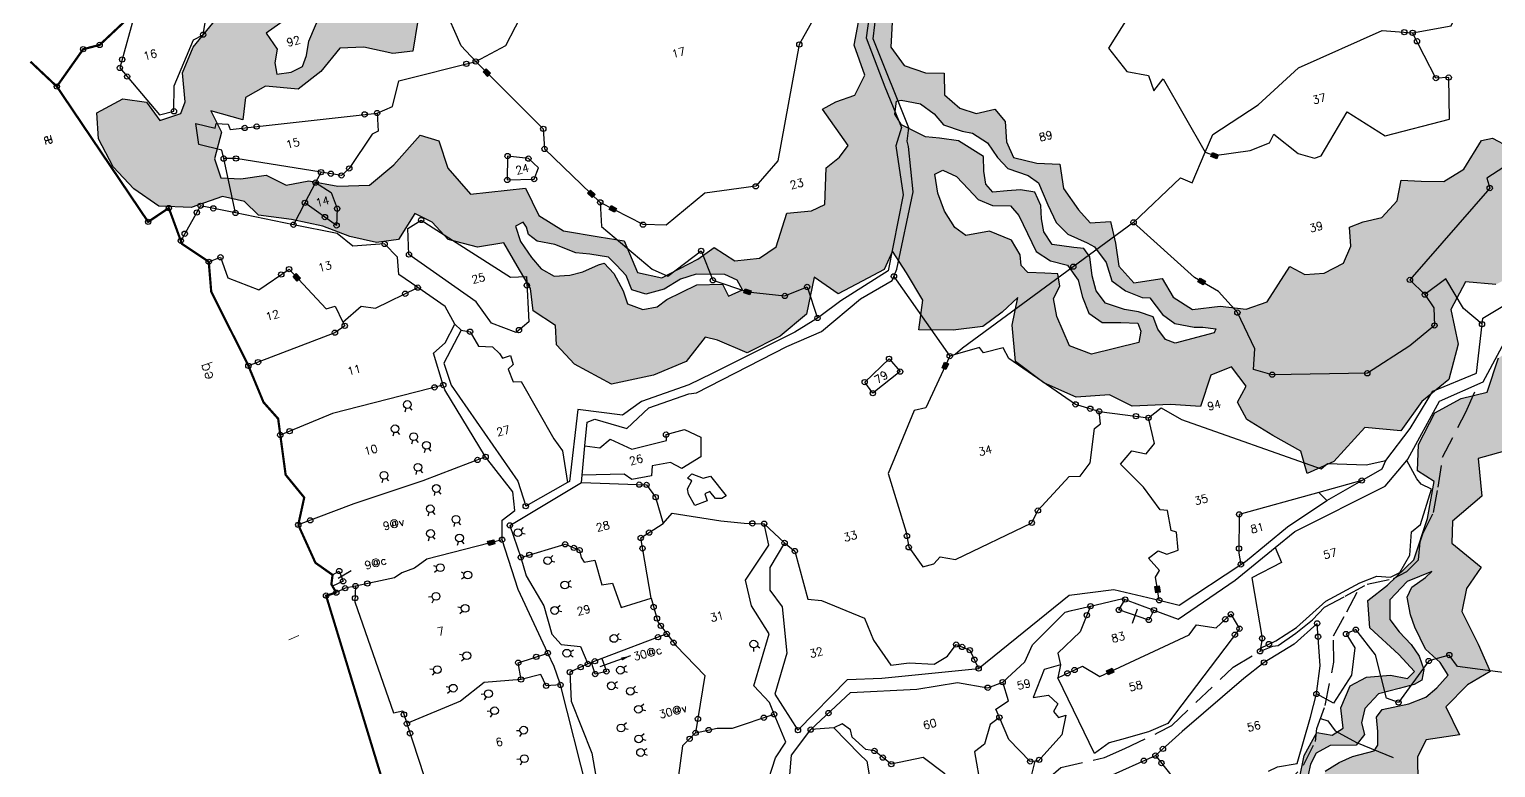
# Model space of a CAD drawing. Header units: metres. Extents: x 301471 to 304567, y 1951439 to 1954610.
# Drawn here: x 301635 to 303310, y 1952562 to 1953405 of the extents above; entities that cross this region are included whole.
import ezdxf

# ---------------------------------------------------------------- set-up
doc = ezdxf.new("R2010")
doc.units = ezdxf.units.M
doc.linetypes.add('DASHED', pattern=[0.75, 0.5, -0.25])
doc.linetypes.add('DIVIDE', pattern=[1.25, 0.5, -0.25, 0, -0.25, 0, -0.25])
for name, color, linetype in [('LINE_FOOTPATH', 1, 'DASHED'), ('LINE_WATER', 4, 'Continuous'), ('OTHERS', 1, 'Continuous'), ('POLY_HATCH', 12, 'Continuous'), ('POLY_PARCEL', 6, 'Continuous'), ('POLY_WATER', 4, 'Continuous'), ('SYM_ARROW', 1, 'Continuous'), ('SYM_STONE', 1, 'Continuous'), ('SYM_WELL', 1, 'Continuous'), ('TEXT_MAPOUT', 7, 'Continuous'), ('TEXT_PARCEL', 7, 'Continuous'), ('V_BOUND_LINE', 7, 'Continuous'), ('V_DIVIDE_LINE', 7, 'DIVIDE')]:
    doc.layers.add(name, color=color, linetype=linetype)
doc.styles.get("Standard").update_dxf_attribs({"font": 'simplex.shx'})
doc.dimstyles.get("Standard").update_dxf_attribs({"dimtxt": 0.18, "dimasz": 0.18, "dimexe": 0.18, "dimexo": 0.0625, "dimgap": 0.09, "dimtad": 0, "dimtih": 1, "dimtoh": 1, "dimdec": 4, "dimzin": 0, "dimdsep": 46, "dimtxsty": 'Standard', "dimcen": 0.09, "dimadec": 0, "dimazin": 0, "dimtfac": 1, "dimtdec": 4, "dimtofl": 0, "dimtmove": 0, "dimatfit": 3, "dimfxl": 1, "dimtolj": 1, "dimtzin": 0, "dimarcsym": 0})
pattern_1 = [(0, (0, 0), (3.175, 3.175), [3.175, -3.175]), (90, (3.175, 0), (-3.175, 3.175), [3.175, -3.175])]

# ---------------------------------------------------------------- blocks, each defined once
blk = doc.blocks.new('STONE')
blk.add_circle((0, 0), 0.851)
blk = doc.blocks.new('STONESQUAREFILLED')
blk.add_hatch(color=256).paths.add_polyline_path([(0.7, -0.48), (0.7, 0.48), (-0.7, 0.48), (-0.7, -0.48)])
blk.add_lwpolyline([(-0.7, 0.48), (0.7, 0.48), (0.7, -0.48), (-0.7, -0.48)], close=True)
blk = doc.blocks.new('MOTWELL')
at = {"layer": 'SYM_WELL'}
for points in [[(-0.77, 1.48), (-0.4, 0.77)], [(0.77, 1.48), (0.4, 0.77)]]:
    blk.add_lwpolyline(points, dxfattribs=at)
blk.add_circle((0, 0), 0.871, dxfattribs=at)
blk = doc.blocks.new('TEXTARROW')
blk.add_leader([(0.04, -0.01), (8.68, -0.01)], dimstyle='Standard', override={"dimtxt": 2.5, "dimasz": 2.5, "dimexe": 1.25, "dimexo": 0.625, "dimgap": 0.625, "dimtad": 1, "dimtih": 0, "dimtoh": 0, "dimzin": 8, "dimcen": 2.5, "dimtofl": 1})
blk = doc.blocks.new('VFGG')
at = {"layer": 'POLY_HATCH'}
h = blk.add_hatch(dxfattribs=at)
h.set_pattern_fill('ZIGZAG', color=256, style=0)
h.set_pattern_definition(pattern_1)
h.paths.add_polyline_path([(318.23, 302.44), (322.98, 307.67), (329.43, 305.36), (335.64, 306.94), (339.66, 311.44), (342.94, 307.67), (349.64, 306.81), (356.34, 307.67), (360.84, 311.68), (364.37, 317.15), (367.66, 311.44), (374.36, 312.29), (380.57, 315.81), (383.86, 322.99), (386.9, 332.35), (388.73, 339.53), (390.55, 346.7), (392.62, 353.88), (394.94, 362.27), (390.67, 363.12), (390.8, 360.57), (390.19, 356.55), (386.9, 355.7), (383.61, 355.34), (383.73, 349.87), (380.93, 346.58), (376.67, 346.22), (374.11, 342.93), (370.83, 339.41), (364.86, 338.31), (360.6, 341.35), (357.8, 342.93), (355.97, 337.7), (350.98, 334.18), (345.26, 332.35), (340.02, 334.66), (336.98, 337.46), (334.42, 337.58), (328.94, 332.35), (323.95, 330.77), (318.96, 332.11), (314.7, 333.45), (312.63, 329.19), (308.36, 326.39), (304.1, 326.52), (300.81, 326.15), (299.96, 321.89), (297.41, 318.61), (292.66, 317.52), (288.4, 318.37), (285.59, 320.92), (278.65, 314.48), (273.66, 314.11), (268.18, 316.18), (261.97, 317.03), (258.44, 320.8), (257.1, 325.54), (250.65, 326.15), (248.34, 330.65), (248.95, 335.88), (249.07, 340.87), (244.56, 341.72), (242.74, 345.24), (240.67, 350.72), (241.27, 356.19), (236.28, 357.77), (231.53, 360.32), (230.92, 364.09), (231.78, 368.59), (230.19, 371.88), (225.93, 372), (222.64, 374.07), (220.09, 377.84), (221.18, 382.58), (217.17, 383.67), (212.9, 386.47), (211.08, 391.21), (213.15, 397.9), (206.45, 400.7), (203.16, 393.77), (203.77, 386.59), (200.48, 382.82), (195.98, 382.46), (192.69, 381.61), (196.22, 372.24), (193.67, 370.17), (190.14, 368.59), (187.82, 360.69), (184.53, 360.08), (179.05, 360.93), (174.79, 354.24), (170.53, 352.66), (165.05, 353.51), (161.28, 357.53), (157.02, 355.95), (148.13, 353.88), (143.14, 356.43), (142.04, 364.09), (136.8, 366.4), (129.38, 369.69), (124.87, 374.43), (123.53, 381.12), (111.23, 382.94), (107.7, 389.88), (107.34, 396.32), (103.56, 398.63), (96.14, 393.65), (89.68, 390.61), (82.74, 392.19), (76.78, 394.98), (71.54, 395.35), (67.77, 398.63), (62.04, 399.24), (57.78, 400.58), (57.42, 405.08), (60.46, 410.55), (59.36, 415.78), (65.82, 412.01), (67.64, 416.75), (72.64, 418.09), (79.58, 415.54), (85.54, 418.09), (91.02, 422.1), (96.26, 421.01), (102.22, 417.97), (106.73, 417.36), (109.53, 423.8), (112.82, 422.95), (116.1, 426.48), (122.07, 428.79), (128.04, 428.67), (134.25, 425.87), (136.07, 434.26), (141.55, 437.55), (148.25, 435.48), (153.24, 434.87), (154.34, 437.91), (157.63, 442.9), (162.13, 445.21), (166.39, 444.6), (170.41, 444.48), (171.75, 451.41), (176.74, 455.42), (181.73, 455.79), (185.26, 458.1), (185.14, 465.03), (188.43, 468.31), (192.69, 467.95), (196.22, 469.29), (194.88, 472.81), (194.76, 480.72), (197.81, 486.68), (204.26, 489.23), (205.84, 492.03), (204.75, 500.66), (207.79, 505.65), (214, 508.2), (218.26, 511.49), (217.41, 520.36), (218.75, 525.59), (223.74, 529.61), (228.73, 531.67), (228.12, 534.96), (228, 539.7), (232.99, 542.74), (238.96, 544.08), (238.6, 549.79), (243.47, 553.69), (244.44, 556.85), (238.11, 555.63), (232.14, 554.05), (232.02, 550.28), (225.08, 551.38), (219.11, 549.55), (217.04, 544.08), (210.83, 544.93), (204.87, 543.35), (202.07, 536.17), (202.19, 529), (202.55, 523.77), (197.32, 523.89), (193.3, 522.55), (189.28, 516.59), (187.7, 509.18), (189.28, 503.7), (188.92, 502.61), (180.27, 502.49), (175.77, 497.26), (174.92, 489.6), (177.23, 481.45), (181, 475.98), (177.23, 471.96), (172.24, 473.06), (165.54, 475.12), (162.01, 474.03), (160.91, 468.31), (159.57, 462.6), (154.82, 465.4), (150.56, 467.71), (146.54, 465.4), (143.26, 460.17), (142.41, 455.42), (140.58, 453.6), (135.1, 456.15), (131.32, 455.3), (126.33, 449.34), (122.07, 446.55), (117.57, 450.32), (112.57, 450.19), (106.12, 448.37), (102.83, 443.87), (100.52, 437.67), (96.99, 440.22), (92.48, 443.02), (87.25, 440.71), (80.79, 437.91), (76.05, 433.41), (71.3, 436.21), (65.57, 435.36), (59.12, 430.62), (55.35, 425.63), (54.25, 419.18), (52.67, 416.87), (47.68, 416.51), (45.85, 421.25), (40.86, 423.32), (34.4, 421.74), (33.31, 416.02), (34.89, 409.09), (38.18, 403.13), (42.68, 397.9), (49.62, 395.83), (57.05, 396.44), (61.56, 394.13), (63.87, 390.36), (70.81, 387.56), (77.26, 384.28), (82.5, 380.51), (87.98, 377.71), (92.97, 377.11), (97.96, 381.85), (101.25, 379.05), (103.81, 374.31), (109.77, 371.03), (115.74, 370.42), (117.32, 364.7), (118.91, 358.99), (118.3, 354), (122.31, 349.5), (121.46, 345.24), (124.26, 340.01), (131.2, 333.57), (140.82, 333.2), (148.74, 334.3), (154.22, 338.56), (156.77, 337.22), (162.5, 332.72), (170.65, 334.54), (177.59, 337.83), (181.37, 345.49), (185.63, 340.5), (191.6, 341.84), (197.08, 343.18), (199.88, 346.7), (201.7, 341.23), (203.77, 334.3), (201.22, 328.1), (208.64, 326.03), (215.34, 325.18), (220.33, 327.25), (224.59, 329.56), (221.79, 323.84), (220.45, 315.69), (225.45, 309.49), (231.66, 304.5), (239.08, 303.17), (243.34, 299.4), (251.75, 297.57), (258.2, 295.5), (262.22, 301.71), (267.21, 302.32), (269.28, 297.33), (266.48, 294.29), (267.57, 290.03), (272.32, 285.05), (277.56, 280.06), (277.68, 274.83), (284.13, 275.93), (292.78, 281.64), (300.45, 278.84), (306.66, 284.07), (313.84, 287.36), (317.86, 294.53)])
h.paths.add_polyline_path([(265.89, 311.51), (265.35, 310.71), (256.23, 310.71), (254.35, 312.05), (253.27, 314.73), (253, 317.68), (250.05, 319.56), (247.1, 320.9), (243.34, 323.32), (242, 326.54), (242, 330.03), (242.54, 334.32), (241.73, 336.47), (239.58, 337.27), (235.02, 339.15), (233.95, 342.37), (234.21, 345.32), (234.75, 348.27), (234.21, 351.49), (231.26, 352.83), (228.31, 353.37), (225.09, 353.91), (224.01, 356.05), (224.28, 359), (225.09, 362.22), (220.52, 367.05), (216.5, 368.66), (213.55, 369.74), (211.13, 371.88), (208.98, 373.76), (208.18, 376.44), (209.25, 379.13), (210.32, 379.13), (214.35, 377.25), (216.77, 374.3), (218.11, 371.35), (221.87, 368.93), (224.01, 367.86), (226.7, 364.91), (228.04, 361.15), (229.65, 358.2), (233.68, 355.52), (235.56, 353.37), (236.36, 348), (237.17, 343.71), (239.05, 340.49), (242.8, 337.54), (244.15, 336.2), (245.76, 332.17), (246.02, 327.88), (248.44, 324.93), (251.66, 322.51), (253.27, 321.98), (255.15, 317.68), (257.3, 315), (261.33, 313.12), (263.2, 312.59)], flags=16)
h.paths.add_polyline_path([(249.48, 315.22), (248.41, 312.85), (237.42, 313.06), (233.11, 316.08), (232.03, 323.18), (232.25, 327.28), (234.4, 329.65), (234.62, 332.45), (231.82, 333.31), (228.15, 334.38), (227.08, 336.32), (227.51, 338.69), (226.43, 342.35), (222.12, 345.58), (216.73, 346.01), (214.79, 348.38), (213.5, 352.48), (213.07, 356.78), (213.5, 361.09), (215.44, 361.52), (218.03, 359.37), (219.96, 355.92), (221.47, 353.12), (224.27, 350.97), (228.15, 349.89), (229.45, 347.31), (231.17, 338.48), (233.76, 335.68), (237.2, 333.74), (238.71, 329.86), (238.71, 325.98), (239.14, 322.11), (241.51, 319.31), (245.61, 318.23), (249.27, 317.15)], flags=16)
h.paths.add_polyline_path([(165.08, 346.77), (161.63, 346.12), (160.98, 349.14), (155.38, 350.43), (148.05, 348.92), (145.47, 347.84), (142.24, 348.06), (139.22, 350.21), (139, 353.23), (137.93, 357.54), (136.42, 360.34), (135.12, 360.34), (131.25, 359.69), (128.23, 359.69), (124.78, 360.34), (122.41, 362.71), (120.9, 365.72), (119.4, 369.81), (119.18, 373.47), (121.12, 373.9), (121.55, 372.61), (121.55, 370.89), (123.06, 368.95), (126.72, 367.23), (130.82, 364.21), (133.83, 363.14), (137.71, 361.41), (139, 359.26), (140.51, 356.46), (140.94, 353.01), (143.74, 351.29), (148.05, 351.29), (152.15, 352.58), (155.81, 352.8), (162.06, 351.07), (164.43, 349.14)], flags=16)
h.paths.add_polyline_path([(88.73, 430.61), (87.01, 428.45), (84.64, 425.44), (83.34, 422.42), (81.84, 420.27), (79.03, 419.62), (75.8, 420.05), (76.02, 422.64), (77.31, 425.44), (75.8, 429.53), (80.76, 431.47), (85.5, 436.64), (89.59, 439.22), (91.75, 437.07), (89.81, 432.97)], flags=16)
h = blk.add_hatch(dxfattribs=at)
h.set_pattern_fill('ZIGZAG', color=256, style=0)
h.set_pattern_definition(pattern_1)
h.paths.add_polyline_path([(316.99, 146.47), (320.25, 143.22), (329.25, 142.05), (337.2, 145.3), (347.51, 148.04), (354.68, 144.26), (361.33, 147.26), (366.41, 152.34), (367.85, 158.98), (373.46, 151.82), (376.2, 151.95), (385.45, 159.89), (389.5, 166.53), (388.85, 172.39), (393.93, 173.05), (399.02, 175.78), (402.02, 182.16), (408.93, 184.64), (413.75, 189.72), (418.06, 194.8), (417.93, 202.22), (424.32, 204.18), (429.4, 208.73), (433.18, 216.16), (436.97, 223.32), (437.1, 230.23), (445.31, 230.62), (452.22, 234.65), (459.66, 238.17), (466.57, 239.34), (470.35, 242.86), (473.61, 250.81), (480.52, 252.24), (484.83, 259.4), (487.57, 267.09), (487.43, 273.47), (491.74, 278.29), (495.78, 288.32), (495.13, 294.44), (497.87, 297.44), (500.87, 301.21), (504.39, 310.2), (499.82, 317.1), (505.69, 321.4), (504.78, 329.87), (502.3, 338.33), (495.39, 342.63), (497.09, 349.01), (493.04, 353.31), (488.74, 352.92), (480.52, 356.44), (471.52, 355.53), (468, 362.69), (460.31, 365.69), (450.66, 365.43), (441.79, 359.7), (449.02, 359.37), (456.51, 358.91), (460.95, 353.26), (462.32, 347.3), (468.29, 347.76), (473.34, 345.47), (480.83, 348.67), (484.66, 348.83), (487.26, 344.4), (486.49, 337.52), (489.7, 331.56), (488.63, 325.91), (484.2, 322.09), (480.07, 318.88), (483.89, 314.76), (485.88, 308.19), (483.59, 304.06), (479.15, 300.55), (480.83, 295.2), (479.46, 289.24), (474.1, 287.26), (469.05, 284.97), (468.9, 279.92), (467.83, 272.13), (463.39, 269.23), (458.04, 269.08), (454.52, 268.62), (455.9, 263.58), (455.13, 259.15), (451, 256.24), (444.73, 256.4), (439.38, 257.46), (437.08, 251.2), (431.12, 246.77), (426.99, 247.23), (421.02, 246.46), (419.03, 238.98), (413.07, 239.44), (414.75, 230.42), (411.54, 224.77), (404.35, 221.87), (397.16, 219.58), (398.54, 212.39), (394.71, 207.96), (389.36, 204.45), (385.84, 195.44), (382.32, 190.7), (376.97, 189.94), (374.67, 187.95), (372.99, 179.55), (366.41, 178.78), (359.22, 179.55), (354.79, 182.76), (353.72, 181.69), (351.42, 175.73), (347.6, 170.07), (342.24, 170.84), (337.2, 170.69), (334.29, 162.59), (327.41, 160.91), (322.36, 165.34), (317.62, 167.63), (311.96, 165.34), (304.77, 153.88), (298.8, 153.42), (292.22, 157.24), (289.93, 152.5), (286.72, 147.16), (280.14, 147.31), (273.87, 146.85), (274.02, 137.53), (271.73, 132.8), (263.62, 136), (258.88, 134.63), (255.97, 126.23), (251.53, 124.24), (246.49, 125), (242.97, 125.16), (241.29, 118.89), (237.46, 115.99), (233.64, 117.98), (228.28, 122.1), (223.85, 120.12), (217.27, 120.88), (212.53, 124.7), (208.09, 128.52), (204.57, 127.14), (200.75, 131.27), (194.17, 133.25), (187.9, 133.41), (186.22, 136.62), (182.09, 138.3), (178.57, 143.64), (180.56, 148.99), (187.75, 152.5), (195.24, 153.57), (202.43, 154.64), (209.93, 156.32), (214.67, 153.12), (218.49, 151.74), (220.79, 156.48), (227.98, 157.24), (234.86, 155.56), (238.99, 161.21), (246.49, 158.31), (248.17, 164.27), (250.46, 171.14), (255.51, 173.74), (260.56, 175.73), (260.1, 182.6), (259.95, 189.17), (265.3, 192.07), (271.88, 194.06), (272.03, 200.63), (277.39, 202.92), (284.27, 201.24), (285.65, 206.89), (288.55, 210.1), (296.05, 209.34), (294.67, 216.21), (300.64, 219.73), (306.3, 221.41), (305.23, 227.98), (303.54, 236.08), (305.84, 240.81), (310.27, 244.63), (305.23, 251.51), (306.6, 256.24), (314.4, 260.06), (315.78, 268.46), (323.28, 268.62), (331.08, 267.85), (332.76, 275.34), (338.11, 274.27), (340.71, 280.53), (345.46, 282.22), (351.12, 287.56), (359.84, 287.1), (364.27, 289.4), (371.46, 293.52), (381.71, 292.76), (385.23, 299.63), (391.81, 300.7), (400.22, 305.44), (396.7, 318.12), (402.97, 325.3), (397.31, 334.31), (398.69, 339.05), (404.04, 343.48), (402.67, 347.91), (404.04, 354.17), (405.73, 358.3), (411.39, 359.37), (408.48, 361.66), (402.21, 361.81), (398.99, 350.97), (398.84, 343.48), (391.96, 342.41), (389.66, 334.01), (391.65, 326.52), (388.75, 323.92), (386.45, 316.44), (380.79, 313.54), (377.27, 306.66), (369.17, 302.53), (362.59, 301.77), (359.07, 296.73), (353.72, 297.19), (345.61, 296.12), (338.73, 290.77), (333.07, 291.53), (325.88, 289.24), (321.44, 282.37), (315.47, 282.52), (308.9, 280.84), (303.54, 274.88), (301.86, 269.17), (304.86, 265.91), (301.34, 258.23), (295.99, 250.02), (288.82, 245.99), (283.73, 243.77), (282.56, 237.65), (287.39, 230.23), (289.86, 225.67), (287.91, 224.5), (284.39, 226.19), (279.04, 227.1), (275, 226.19), (271.74, 221.89), (271.09, 217.33), (268.35, 216.42), (265.09, 217.85), (261.04, 213.55), (258.57, 208.47), (255.04, 206), (250.22, 205.35), (246.18, 202.61), (241.61, 197.27), (235.48, 194.02), (229.61, 188.16), (233.14, 184.12), (235.61, 180.6), (232.61, 177.08), (228.83, 176.43), (223.22, 178.39), (217.1, 178.52), (212.53, 175.52), (210.05, 171.22), (208.1, 168.75), (202.75, 176.95), (194.01, 181.51), (186.58, 182.68), (179.15, 183.6), (173.02, 179.3), (171.84, 173.18), (168.06, 178.52), (163.24, 182.29), (159.71, 188.42), (155.93, 192.45), (151.11, 191.8), (146.54, 186.2), (149.54, 177.74), (147.59, 170.31), (150.33, 165.75), (147.85, 157.03), (150.85, 149.08), (155.15, 141.66), (160.5, 140.22), (162.98, 134.1), (165.97, 128.5), (166.63, 122.38), (167.54, 116.26), (174.19, 112.22), (182.93, 112.87), (186.19, 106.75), (195.45, 104.53), (205.49, 105.71), (209.79, 100.89), (208.36, 94.77), (206.92, 89.69), (207.31, 84.61), (209.53, 78.74), (216.7, 76.27), (225.18, 75.88), (231.83, 80.7), (240.57, 84.48), (248, 88.77), (252.31, 93.59), (250.35, 99.98), (250.22, 104.79), (249.57, 109.09), (252.05, 108.96), (260, 105.97), (265.61, 110.27), (268.09, 116.13), (274.74, 115.74), (280.34, 118.47), (284.91, 122.25), (287.13, 129.67), (294.56, 130.32), (296.51, 135.66), (296.91, 144.65), (303.56, 144), (308.38, 141), (312.42, 141.4)])
h.paths.add_polyline_path([(276.61, 210.6), (271.51, 210.6), (268.29, 210.06), (264.8, 208.99), (264.26, 207.92), (263.19, 204.7), (261.85, 201.75), (260.77, 201.75), (257.82, 200.94), (254.87, 200.4), (252.45, 197.18), (250.57, 193.96), (249.77, 189.67), (250.03, 183.77), (251.11, 180.28), (247.62, 179.74), (243.59, 175.72), (240.1, 172.77), (236.34, 170.62), (235.81, 172.77), (238.53, 177.62), (243.9, 180.03), (246.31, 182.18), (244.5, 187.94), (244.23, 190.63), (244.77, 193.31), (246.92, 197.07), (249.6, 201.63), (256.85, 202.43), (259.53, 205.92), (260.88, 209.14), (261.95, 211.29), (263.83, 213.43), (267.32, 214.24), (272.96, 212.9), (275.37, 214.77), (275.37, 217.46), (276.98, 220.41), (280.74, 222.82), (285.57, 222.82), (289.06, 222.82), (290.94, 223.36), (292.01, 225.51), (291.74, 228.73), (290.67, 231.68), (288.79, 235.17), (287.45, 238.39), (288.52, 242.68), (293.36, 245.63), (299.26, 246.44), (297.55, 245.48), (294.06, 244.14), (292.45, 242.26), (292.18, 238.24), (292.45, 235.28), (293.52, 229.92), (295.94, 226.16), (297.01, 222.94), (293.79, 220.8), (290.84, 219.45), (286.81, 218.92), (280.64, 219.19), (279.02, 217.84), (278.49, 214.62), (277.68, 211.67)], flags=16)
at = {"layer": 'LINE_FOOTPATH', "ltscale": 10}
for points in [[(257.21, 238.75), (260.4, 239.14), (261.61, 239), (266.15, 240.72), (270.54, 242.63), (273.87, 244.74), (279.04, 245.98), (284.5, 247.31), (290.49, 247.09), (293.81, 247.84), (297.04, 249.76), (298.4, 253.59), (299.47, 255.19), (302.94, 259.25), (305.39, 264.44), (308.06, 270.74), (315.65, 279.25), (319.99, 284.7)], [(209.67, 192.89), (222.37, 193.24), (226.11, 194.02), (243.86, 202.88), (254.6, 207.62), (260.39, 211.49), (264.3, 216), (265.39, 218.74), (268.48, 223.3), (272.78, 232.21), (274.22, 237.99), (278.44, 242.46), (282.45, 246.81)], [(171.38, 215.26), (176.63, 216.35), (198.41, 220.66), (204.09, 223.08), (207.36, 224.67), (217.51, 224.41), (222.43, 225.22), (230.59, 226.78), (233.95, 227.59), (250.61, 236.84), (257.21, 238.75)]]:
    blk.add_lwpolyline(points, dxfattribs=at)
at = {"layer": 'LINE_WATER'}
blk.add_lwpolyline([(266.73, 220.72), (268.19, 219.75), (269.2, 217.22), (273.17, 213.43), (280.34, 208.12)], dxfattribs=at)
at = {"layer": 'OTHERS'}
blk.add_lwpolyline([(142.45, 302.44), (141.71, 305.29), (141.84, 306.51), (143.23, 307.96), (142.45, 308.81), (143.64, 309.52), (145.84, 307.93), (147.57, 307.96), (149.85, 302.78), (148.73, 302.48), (147.34, 302.78), (146.56, 304.64), (145.3, 304.41), (145.4, 302.75)], close=True, dxfattribs=at)
at = {"layer": 'POLY_HATCH'}
for points in [[(109.53, 423.8), (106.73, 417.36), (102.22, 417.97), (96.26, 421.01), (91.02, 422.1), (85.54, 418.09), (79.58, 415.54), (72.64, 418.09), (67.64, 416.75), (65.82, 412.01), (59.36, 415.78), (60.46, 410.55), (57.42, 405.08), (57.78, 400.58), (62.04, 399.24), (67.77, 398.63), (71.54, 395.35), (76.78, 394.98), (82.74, 392.19), (89.68, 390.61), (96.14, 393.65), (103.56, 398.63), (107.34, 396.32), (107.7, 389.88), (111.23, 382.94), (123.53, 381.12), (124.87, 374.43), (129.38, 369.69), (136.8, 366.4), (142.04, 364.09), (143.14, 356.43), (148.13, 353.88), (157.02, 355.95), (161.28, 357.53), (165.05, 353.51), (170.53, 352.66), (174.79, 354.24), (179.05, 360.93), (184.53, 360.08), (187.82, 360.69), (190.14, 368.59), (193.67, 370.17), (196.22, 372.24), (192.69, 381.61), (195.98, 382.46), (200.48, 382.82), (203.77, 386.59), (203.16, 393.77), (206.45, 400.7)], [(213.15, 397.9), (211.08, 391.21), (212.9, 386.47), (217.17, 383.67), (221.18, 382.58), (220.09, 377.84), (222.64, 374.07), (225.93, 372), (230.19, 371.88), (231.78, 368.59), (230.92, 364.09), (231.53, 360.32), (236.28, 357.77), (241.27, 356.19), (240.67, 350.72), (242.74, 345.24), (244.56, 341.72), (249.07, 340.87), (248.95, 335.88), (248.34, 330.65), (250.65, 326.15), (257.1, 325.54), (258.44, 320.8), (261.97, 317.03), (268.18, 316.18), (273.66, 314.11), (278.65, 314.48), (285.59, 320.92), (288.4, 318.37), (292.66, 317.52), (297.41, 318.61), (299.96, 321.89), (300.81, 326.15), (304.1, 326.52), (308.36, 326.39), (312.63, 329.19), (314.7, 333.45), (318.96, 332.11), (323.95, 330.77), (328.94, 332.35), (334.42, 337.58), (336.98, 337.46), (340.02, 334.66)], [(329.43, 305.36), (322.98, 307.67), (318.23, 302.44), (317.86, 294.53), (313.84, 287.36), (306.66, 284.07), (300.45, 278.84), (292.78, 281.64), (284.13, 275.93), (277.68, 274.83), (277.56, 280.06), (272.32, 285.05), (267.57, 290.03), (266.48, 294.29), (269.28, 297.33), (267.21, 302.32), (262.22, 301.71), (258.2, 295.5), (251.75, 297.57), (243.34, 299.4), (239.08, 303.17), (231.66, 304.5), (225.45, 309.49), (220.45, 315.69), (221.79, 323.84), (224.59, 329.56), (220.33, 327.25), (215.34, 325.18), (208.64, 326.03), (201.22, 328.1), (203.77, 334.3), (201.7, 341.23), (199.88, 346.7), (197.08, 343.18), (191.6, 341.84), (185.63, 340.5), (181.37, 345.49), (177.59, 337.83), (170.65, 334.54), (162.5, 332.72), (156.77, 337.22), (154.22, 338.56), (148.74, 334.3), (140.82, 333.2), (131.2, 333.57), (124.26, 340.01), (121.46, 345.24), (122.31, 349.5), (118.3, 354), (118.91, 358.99), (117.32, 364.7), (115.74, 370.42), (109.77, 371.03), (103.81, 374.31), (101.25, 379.05), (97.96, 381.85), (92.97, 377.11), (87.98, 377.71), (82.5, 380.51), (77.26, 384.28), (70.81, 387.56), (63.87, 390.36), (61.56, 394.13), (57.05, 396.44), (49.62, 395.83), (42.68, 397.9), (38.18, 403.13), (34.89, 409.09), (33.31, 416.02), (34.4, 421.74), (40.86, 423.32), (45.85, 421.25), (47.68, 416.51), (52.67, 416.87), (54.25, 419.18), (55.35, 425.63), (59.12, 430.62), (65.57, 435.36)], [(89.81, 432.97), (91.75, 437.07), (91.75, 437.07), (89.59, 439.22), (85.5, 436.64), (80.76, 431.47), (75.8, 429.53), (77.31, 425.44), (76.02, 422.64), (75.8, 420.05), (79.03, 419.62), (81.84, 420.27), (83.34, 422.42), (84.64, 425.44), (87.01, 428.45), (88.73, 430.61), (89.81, 432.97)], [(265.35, 310.71), (256.23, 310.71), (254.35, 312.05), (253.27, 314.73), (253, 317.68), (250.05, 319.56), (247.1, 320.9), (243.34, 323.32), (242, 326.54), (242, 330.03), (242.54, 334.32), (241.73, 336.47), (239.58, 337.27), (235.02, 339.15), (233.95, 342.37), (234.21, 345.32), (234.75, 348.27), (234.21, 351.49), (231.26, 352.83), (228.31, 353.37), (225.09, 353.91), (224.01, 356.05), (224.28, 359), (225.09, 362.22), (220.52, 367.05), (216.5, 368.66), (213.55, 369.74), (211.13, 371.88), (208.98, 373.76), (208.18, 376.44), (209.25, 379.13), (210.32, 379.13), (214.35, 377.25), (216.77, 374.3), (218.11, 371.35), (221.87, 368.93), (224.01, 367.86), (226.7, 364.91), (228.04, 361.15), (229.65, 358.2), (233.68, 355.52), (235.56, 353.37), (236.36, 348), (237.17, 343.71), (239.05, 340.49), (242.8, 337.54), (244.15, 336.2), (245.76, 332.17), (246.02, 327.88), (248.44, 324.93), (251.66, 322.51), (253.27, 321.98), (255.15, 317.68), (257.3, 315), (261.33, 313.12), (263.2, 312.59), (265.89, 311.51), (265.35, 310.71)], [(121.12, 373.9), (119.18, 373.47), (119.4, 369.81), (120.9, 365.72), (122.41, 362.71), (124.78, 360.34), (128.23, 359.69), (131.25, 359.69), (135.12, 360.34), (136.42, 360.34), (137.93, 357.54), (139, 353.23), (139.22, 350.21), (142.24, 348.06), (145.47, 347.84), (148.05, 348.92), (155.38, 350.43), (160.98, 349.14), (161.63, 346.12), (165.08, 346.77), (164.43, 349.14), (162.06, 351.07), (155.81, 352.8), (152.15, 352.58), (148.05, 351.29), (143.74, 351.29), (140.94, 353.01), (140.51, 356.46), (139, 359.26), (137.71, 361.41), (133.83, 363.14), (130.82, 364.21), (126.72, 367.23), (123.06, 368.95), (121.55, 370.89), (121.55, 372.61), (121.12, 373.9)], [(258.57, 208.47), (261.04, 213.55), (265.09, 217.85), (268.35, 216.42), (271.09, 217.33), (271.74, 221.89), (275, 226.19), (279.04, 227.1), (284.39, 226.19), (287.91, 224.5), (289.86, 225.67), (287.39, 230.23), (282.56, 237.65), (283.73, 243.77), (288.82, 245.99), (295.99, 250.02), (301.34, 258.23), (304.86, 265.91), (301.86, 269.17), (303.54, 274.88), (308.9, 280.84), (315.47, 282.52), (321.44, 282.37), (325.88, 289.24)], [(323.28, 268.62), (315.78, 268.46), (314.4, 260.06), (306.6, 256.24), (305.23, 251.51), (310.27, 244.63), (305.84, 240.81), (303.54, 236.08), (305.23, 227.98), (306.3, 221.41), (300.64, 219.73), (294.67, 216.21), (296.05, 209.34), (288.55, 210.1), (285.65, 206.89), (284.27, 201.24)], [(248.41, 312.85), (237.42, 313.06), (233.11, 316.08), (232.03, 323.18), (232.25, 327.28), (234.4, 329.65), (234.62, 332.45), (231.82, 333.31), (228.15, 334.38), (227.08, 336.32), (227.51, 338.69), (226.43, 342.35), (222.12, 345.58), (216.73, 346.01), (214.79, 348.38), (213.5, 352.48), (213.07, 356.78), (213.5, 361.09), (215.44, 361.52), (218.03, 359.37), (219.96, 355.92), (221.47, 353.12), (224.27, 350.97), (228.15, 349.89), (229.45, 347.31), (231.17, 338.48), (233.76, 335.68), (237.2, 333.74), (238.71, 329.86), (238.71, 325.98), (239.14, 322.11), (241.51, 319.31), (245.61, 318.23), (249.27, 317.15), (249.48, 315.22), (248.41, 312.85)], [(264.8, 208.99), (268.29, 210.06), (271.51, 210.6), (276.61, 210.6), (277.68, 211.67), (278.49, 214.62), (279.02, 217.84), (280.64, 219.19), (286.81, 218.92), (290.84, 219.45), (293.79, 220.8), (297.01, 222.94), (295.94, 226.16), (293.52, 229.92), (292.45, 235.28), (292.18, 238.24), (292.45, 242.26), (294.06, 244.14), (297.55, 245.48), (299.26, 246.44), (293.36, 245.63), (288.52, 242.68), (287.45, 238.39), (288.79, 235.17), (290.67, 231.68), (291.74, 228.73), (292.01, 225.51), (290.94, 223.36), (289.06, 222.82), (285.57, 222.82), (280.74, 222.82), (276.98, 220.41), (275.37, 217.46), (275.37, 214.77), (272.96, 212.9), (267.32, 214.24), (263.83, 213.43), (261.95, 211.29), (260.88, 209.14)]]:
    blk.add_lwpolyline(points, dxfattribs=at)
at = {"layer": 'POLY_PARCEL'}
for points in [[(119.83, 411.56), (127.32, 413.37), (133.63, 420.4), (146.32, 422.76), (161.27, 424.11), (191.21, 433.79), (198.41, 450.35)], [(119.83, 411.56), (117.53, 415.8), (115.99, 425.5), (120.95, 427.49), (122.53, 428.46), (124.83, 431.47), (122.33, 435.4), (122.89, 438.82), (121.72, 448.36)], [(48.58, 441.71), (41.96, 430.24), (47.98, 417.79), (51.31, 417.74), (52.79, 423.3), (59.58, 432.23), (61.99, 432.79), (63.08, 435.31)], [(59.46, 404.63), (59.53, 406.56), (54.83, 409.11), (55.39, 413.86), (59.33, 411.77), (59.79, 412.74), (62.39, 411.87), (62.55, 410.59), (95.45, 405.9)], [(95.45, 405.9), (99.18, 406.46), (101.99, 411.72), (119.83, 411.56)], [(119.83, 411.56), (130.75, 393.08), (129.89, 388.62), (139.01, 373.83)], [(95.45, 405.9), (94.69, 401.87), (93.15, 401.56), (86.26, 395.39), (84.16, 394.31), (79.9, 396.18)], [(201.87, 408.12), (191.28, 397), (180.03, 372.88), (173.77, 368.55), (162.3, 369.97), (152.08, 365.14), (147.06, 366.56), (139.01, 373.83)], [(58.96, 392.12), (59.46, 404.63)], [(79.9, 396.18), (62.14, 403.96), (59.46, 404.63)], [(79.9, 396.18), (78.12, 394.22)], [(58.96, 392.12), (51.77, 395.65), (45.48, 389.16)], [(78.12, 394.22), (80.94, 391.2), (81.35, 387.32), (80.28, 383.7), (74.66, 390.41)], [(78.12, 394.22), (74.66, 390.41)], [(70.92, 386.29), (58.96, 392.12)], [(74.66, 390.41), (70.92, 386.29)], [(94.43, 365.56), (91.06, 369.49), (91.71, 373.33), (89.69, 376.94), (82.64, 378.27), (79.94, 381.89), (70.92, 386.29)], [(50.38, 382.99), (53.2, 383.31), (53.63, 378.38), (59.69, 374.06), (67.45, 376.85), (73.31, 366.07), (75.38, 366.16), (76.18, 362.27)], [(264.7, 384.65), (258.42, 378.75), (261.11, 372.58), (265.58, 370.56), (265.86, 366.89), (268.59, 368.98), (273.62, 350.62)], [(139.01, 373.83), (137.91, 368.48), (146.55, 356.34), (149.54, 353.92), (158.23, 357.57), (159.13, 350.51), (166.01, 346.01), (173.93, 343.02), (179.3, 343.73), (179.79, 336.37)], [(347.07, 374.16), (347.66, 373.17), (348.45, 370.33), (353.4, 365.54), (349.64, 363.29), (345.37, 352.14), (354.15, 346.14), (354.43, 342.06), (343.98, 331.79), (339.67, 332.46), (337.81, 330.52), (333.49, 329.06), (333.53, 326.73), (310.97, 311.23), (313.39, 307.17)], [(325.52, 364.91), (334.31, 364.26), (341.22, 372.54), (344.33, 372.58), (345.29, 373.46), (344.83, 374.18)], [(273.62, 350.62), (276.27, 354.06), (287.79, 357.97), (298.69, 363.72), (319.03, 367.17), (325.52, 364.91)], [(76.18, 362.27), (81.07, 364.72), (84.06, 363.46), (94.43, 365.56)], [(100.43, 355.49), (99.32, 359.87), (94.43, 365.56)], [(273.62, 350.62), (275.43, 349.34), (283.47, 348.43), (288.1, 349.02), (289.56, 350.64), (293.8, 345.07), (297.08, 343.13), (298.63, 343.25), (306.78, 351.39), (313.7, 344), (328.7, 344.04), (330.84, 353.13), (328.03, 353.73), (325.52, 364.91)], [(76.18, 362.27), (76.37, 361.36), (73.85, 360.42), (53.14, 358.08)], [(101.46, 353.81), (103.34, 353), (104.32, 349.35), (107.38, 348.4), (108.55, 346.61), (108.93, 345.38), (110.8, 345.55), (110.9, 343.41), (109.53, 342.67), (109.92, 339.62), (111.64, 339.3), (115.55, 324.93), (116.71, 321.8), (116.01, 314.62)], [(254.04, 339.37), (266.75, 346.39), (269.05, 344.7), (273.62, 350.62)], [(94.5, 342.88), (68.75, 342.94), (56.18, 341.2)], [(198.79, 341.12), (206.44, 320.6)], [(254.04, 339.37), (209.7, 321.62), (207.67, 320.64)], [(313.39, 307.17), (314.62, 303.79), (313.74, 299.92), (307.21, 296.85), (296.42, 293.29), (275.62, 298.35), (271.82, 300.53), (273.28, 304.98), (271.55, 313.84), (268.63, 319.51), (264.22, 323.92), (254.04, 339.37)], [(99.67, 324.85), (84.61, 323.15), (68.3, 322.05), (55.01, 320.61)], [(121.92, 321.65), (125.06, 320.36), (127.77, 321.65), (131.94, 318.29), (139.98, 318.19), (140.21, 319.51), (144.52, 319.61), (147.68, 317.01), (146.56, 312.71), (141.71, 311.25), (139.64, 313.18), (135.4, 313.48), (134.75, 311.35), (130.24, 311.66), (128.85, 313.25), (119.67, 315.38)], [(206.44, 320.6), (198.33, 310.7), (195.62, 310.74), (186.37, 298.47), (187.03, 284.72), (186.7, 281.26), (188.64, 276.19), (191.25, 276.24), (193.01, 277.42), (196.19, 275.95), (214.89, 279.65), (216.93, 281.97), (225.66, 287.66), (228.08, 287.04), (230.98, 289.46), (233.87, 296.62), (235.44, 297.33), (235.86, 300.13)], [(207.67, 320.64), (206.44, 320.6)], [(235.86, 300.13), (231.12, 302.97), (219.21, 316.76), (218.5, 319.37), (213.99, 319.42), (213.37, 320.79), (207.67, 320.64)], [(119.11, 313.82), (133.13, 309.66), (134.42, 306.47), (134.6, 300.29)], [(59.66, 307.77), (61.34, 308.24), (61.59, 305.78), (59, 305.32)], [(324.17, 297.52), (321.03, 301.99), (318.88, 309.43), (313.39, 307.17)], [(64.03, 304.05), (61.64, 304.16), (59.47, 303.69)], [(64.03, 304.05), (63.02, 300.64), (65.16, 274.27), (67.26, 274.17), (67.45, 271.16)], [(98.57, 305.86), (81.06, 305.92), (77.86, 304.6), (74.87, 304.31), (73.01, 303.66), (64.03, 304.05)], [(101.66, 300.96), (112.05, 301.31), (114.87, 299.2), (114.76, 297.55), (115.15, 296.32), (117.58, 296.15), (117.75, 290.42), (120.18, 290.17), (120.71, 284.38), (127.71, 284.69)], [(127.71, 284.69), (128.87, 298.43), (134.6, 300.29)], [(134.6, 300.29), (137.1, 302.09), (147.3, 297.59), (152.26, 295.8), (156.56, 294.56)], [(235.86, 300.13), (246.24, 295.94)], [(246.24, 295.94), (249.55, 297.39), (253.31, 293.71), (280.95, 275.07), (282.68, 275.88), (290.97, 273.43), (295.49, 273.26)], [(156.56, 294.56), (159.91, 289.21)], [(238.27, 255.56), (238.76, 260.85), (239.99, 262.08), (238.34, 265.34), (240.84, 266.37), (242.56, 265.18), (245.21, 265.45), (245.9, 269.44), (244.79, 270.09), (245.18, 274.69), (243.6, 275.19), (241.26, 281.13), (237.54, 287.38), (240.72, 289.72), (243.68, 288.23), (246.1, 290.03), (246.24, 295.94)], [(159.91, 289.21), (161.69, 286.87), (161.83, 275.63), (164.68, 274.61), (173.05, 268.29), (173.79, 262.98), (176.15, 256.62), (180.26, 256.09), (185.64, 254.37), (188.99, 255.32), (191.55, 257.39), (194.19, 255.39), (195.09, 250.9)], [(127.71, 284.69), (127.88, 279.18), (129.1, 276.05)], [(94.8, 274.33), (95.14, 278.16), (102.13, 278.59)], [(94.8, 274.33), (86.58, 275.8), (80.39, 273.04), (67.45, 271.16)], [(103.09, 270.93), (99.92, 271.54), (99.43, 274.3), (94.8, 274.33)], [(111.11, 274.06), (110.24, 273.96)], [(113.56, 274.33), (113.85, 271.27), (111.25, 271.33), (111.11, 274.06)], [(113.56, 274.33), (111.11, 274.06)], [(129.1, 276.05), (113.56, 274.33)], [(129.1, 276.05), (130.45, 272.91), (135.08, 264.8), (129.81, 252.85)], [(67.45, 271.16), (68.21, 258.67), (68.43, 246.14), (68.41, 245.75)], [(257.65, 239.44), (261.42, 240.17), (266.64, 241.86), (274.53, 245.97), (282.97, 248.08), (287.02, 248.51), (289.91, 247.54), (292.26, 248.01), (295.41, 251.28), (297.11, 256.22), (299.49, 257.36), (303.83, 264.42), (301.87, 266.05), (301.24, 267.46), (300.06, 272.04)], [(279.15, 270.07), (260.53, 269.78), (258.3, 261.35), (258.09, 258.77)], [(289.14, 270.23), (279.15, 270.07)], [(280.42, 267.86), (279.15, 270.07)], [(222.97, 258.17), (219.24, 253.14), (213.19, 249.77), (213.1, 247.11)], [(236.56, 253.71), (234.89, 251.86), (228.93, 255.74), (230.89, 257.67)], [(266.47, 260.53), (267.04, 256.92), (259.74, 255.21), (258.53, 241.45), (257.65, 239.44)], [(129.81, 252.85), (126.21, 250.75), (120.69, 237.26)], [(129.81, 252.85), (134.76, 252.67), (138.11, 251.82), (147.98, 252.47)], [(160.21, 246.12), (155.06, 247.06)], [(160.21, 246.12), (164.29, 238.95), (165.49, 237.05), (165.21, 233.47), (160.14, 222.23), (161.3, 221.48)], [(196.85, 239.06), (194.44, 238.07), (192.05, 234.07), (189.48, 232.98), (188.85, 224.75), (186.21, 224.79), (185.33, 226.23), (182.06, 227.95), (181.81, 229.88), (178.01, 234.66), (170.66, 234.98), (167.74, 238.81), (165.95, 239.62), (163.62, 243.06), (163.73, 244.78), (162.22, 246.57), (160.21, 246.12)], [(196.85, 239.06), (196.55, 241.09), (199.75, 242.18), (199.55, 246.56)], [(213.1, 247.11), (209.32, 246.96), (205.34, 241.51), (208.83, 241.13), (210.34, 238.7), (208.97, 237.33), (209.71, 235.68), (211.43, 235.79), (209.49, 231.75), (202.78, 227.35), (202.15, 227.5)], [(213.1, 247.11), (211.78, 244.41)], [(271.36, 241.63), (265.17, 238.42), (257.59, 236.09), (252.29, 233.71), (235.87, 225.66), (228.67, 221.94)], [(267.21, 226.29), (269.59, 232.21), (271.36, 241.63)], [(202.15, 227.5), (201.05, 227.74), (197.64, 233.75), (196.85, 239.06)], [(257.65, 239.44), (257.36, 238.77)], [(321.22, 215.53), (299.49, 224.3), (298.36, 227.26), (293.53, 227.13), (284.62, 219.78), (282.22, 221.39), (282.27, 231.51), (279.44, 238.07), (277.05, 237.68), (278.22, 234.16), (275.92, 228.39), (270.39, 223.3), (267.21, 226.29)], [(161.3, 221.48), (171.38, 218.75), (173.49, 217.48), (176.45, 218.45), (199.66, 222.87), (202.15, 227.5)], [(252.41, 212.15), (254.63, 212.6), (259.11, 212.24), (264.63, 221.54), (267.21, 226.29)], [(187.43, 210.14), (188.92, 212.76), (191.06, 214.49), (194.48, 215.9), (202.95, 215.98), (205.89, 217.39), (216.74, 219.93), (228.67, 221.94)], [(228.67, 221.94), (231.85, 214.89), (235.93, 214.93), (239.65, 210.2)]]:
    blk.add_lwpolyline(points, dxfattribs=at)
for points in [[(121.44, 389.16), (120.01, 383.96), (125.93, 382.63), (127.52, 384.83), (125.83, 387.43)], [(94.4, 373.26), (95.63, 378.97), (99, 380.1), (115.2, 362.59), (118.72, 361.83), (116.68, 351.82), (113.36, 350.24), (108.51, 353.66), (106.36, 359.17)], [(186.44, 319.74), (193.06, 323.45), (194.77, 320.03), (187.6, 316.86)], [(211.78, 244.41), (217.86, 245.51), (221.01, 242.36), (242.86, 246.38), (245.03, 248.14), (249.11, 246.38), (253.07, 248.49), (254.14, 244.85), (235.16, 229.85), (233.17, 228.26), (228.51, 227.54), (222.23, 227.39), (219.31, 227.36), (215.52, 225.83)]]:
    blk.add_lwpolyline(points, close=True, dxfattribs=at)
at = {"layer": 'POLY_WATER'}
for points in [[(240.07, 444.91), (239.95, 444.4), (238.46, 435.65), (236.71, 433.23), (235.67, 431.84), (232.21, 430.11), (222.03, 419.4), (214.33, 409.86), (209.81, 403.38), (206.21, 394.69), (207.51, 382.95), (208.82, 373.11), (206.58, 369.46), (205.4, 358.39), (197.82, 342.69), (185.85, 338.78), (180.41, 336.57), (179.79, 336.37)], [(198.79, 341.12), (199.82, 342.53), (207.78, 358.45), (209.31, 368.62), (209.29, 369.82), (210.45, 372.62), (207.66, 394.06), (209.98, 399.98), (212.54, 404.07), (218.33, 411.94), (231.03, 426.97)], [(324.17, 297.52), (324.66, 298.78), (345.76, 305.03), (362.26, 305.48), (371.96, 310.05), (382.28, 315.48), (388.96, 337.33), (392.64, 350.75), (395.44, 360.01)], [(94.5, 342.88), (94.19, 350.42), (97.29, 351.95), (100.43, 355.49)], [(101.46, 353.81), (95.83, 347.63), (96.23, 342.41), (105.31, 317.77), (105.61, 311.84)], [(101.46, 353.81), (100.43, 355.49)], [(99.67, 324.85), (94.54, 341.78), (94.5, 342.88)], [(121.92, 321.65), (123.73, 326.71), (125.6, 326.93), (132.02, 323.02), (137.98, 326.34), (147.51, 327.11), (149.22, 326.89), (171.48, 331.86), (179.93, 333.19), (190.21, 338.16), (198.19, 340.32), (198.79, 341.12)], [(179.79, 336.37), (174.02, 334.55), (153.68, 330.21), (148.02, 329.07), (136.78, 328.13), (131.85, 326.18), (122.45, 329.99), (116.52, 314.76), (116.01, 314.62)], [(98.57, 305.86), (99.65, 310.1), (102.99, 311.54), (103.62, 315.73), (99.67, 324.85)], [(119.67, 315.38), (121.92, 321.65)], [(101.06, 308.55), (119.11, 313.82)], [(116.01, 314.62), (105.61, 311.84)], [(119.11, 313.82), (119.67, 315.38)], [(101.06, 308.55), (101.66, 300.96)], [(102.13, 278.59), (99.25, 294.13), (98.57, 305.86)], [(101.66, 300.96), (101.79, 296.67), (103.95, 289.13), (104.05, 282.45), (105.53, 279.71), (109.58, 278.18), (110.24, 273.96)], [(300.06, 272.04), (300.38, 272.27), (310.53, 283.13), (321.18, 284.9), (332.69, 297.34), (335.19, 298.97), (338.1, 300.47), (344.27, 301.44)], [(295.49, 273.26), (302.6, 278.81), (309.67, 285.71), (320.18, 287.17), (324.17, 297.52)], [(147.98, 252.47), (147.58, 255.3), (145.19, 259.84), (151.41, 270.27), (149.17, 277.38), (149.34, 283.33), (156.39, 289.61), (156.56, 294.56)], [(159.91, 289.21), (155.28, 284.68), (154.02, 279.76), (155.76, 275.42), (154.17, 265.09), (149.24, 256.8), (152.26, 247.66), (165.89, 255.9), (173.49, 254.24), (195.09, 250.9)], [(103.09, 270.93), (103.1, 271.45), (102.74, 275.32), (102.13, 278.59)], [(110.24, 273.96), (105.84, 273.18), (104.53, 266.8), (106.09, 254.29), (105.23, 243.79), (104.65, 231.98)], [(102.92, 246.21), (103.09, 270.93)], [(266.47, 260.53), (271.68, 262.93), (293.91, 267.67), (300.06, 272.04)], [(289.14, 270.23), (294.25, 271.62), (295.49, 273.26)], [(258.09, 258.77), (259.25, 259.16), (270.36, 264.34), (280.42, 267.86)], [(280.42, 267.86), (289.14, 270.23)], [(195.09, 250.9), (218.96, 261.78), (229.02, 260.47), (238.27, 255.56)], [(199.55, 246.56), (205.49, 249.76), (208.16, 253.03), (217.11, 258.3), (218.61, 258.27), (222.97, 258.17)], [(222.97, 258.17), (230.42, 258), (230.89, 257.67)], [(230.89, 257.67), (236.56, 253.71)], [(236.56, 253.71), (241.34, 250.36), (255.92, 255.67), (266.47, 260.53)], [(238.27, 255.56), (242.35, 253.39), (258.09, 258.77)], [(129.53, 212.39), (132.7, 213.45), (138.51, 216.99), (144.16, 219.03), (145.32, 226.21), (143.43, 228.39), (141.47, 232.56), (141.88, 236.68), (145.77, 242.94), (148.92, 245.73), (147.98, 252.47)], [(155.06, 247.06), (165.84, 252.9), (180.42, 249.86), (189.67, 249.03), (195.98, 246.2), (199.55, 246.56)], [(146.85, 217.4), (148.62, 221.63), (146.81, 227.76), (145.25, 230.53), (145.21, 234.63), (146.18, 236.06), (147.68, 237.5), (149.42, 242.56), (155.06, 247.06)]]:
    blk.add_lwpolyline(points, dxfattribs=at)
at = {"layer": 'V_BOUND_LINE', "const_width": 0.5}
for points in [[(27.19, 429.76), (35.04, 436.4), (38.87, 436.4), (48.58, 441.71)], [(27.19, 429.76), (39.43, 395.11), (44.72, 396.95), (45.48, 389.16)], [(45.48, 389.16), (45.55, 388.4), (50.38, 382.99)], [(50.38, 382.99), (49.23, 376.33), (53.1, 358.36), (53.14, 358.08)], [(53.14, 358.08), (54.37, 349.29), (56.63, 344.87), (56.18, 341.2)], [(56.18, 341.2), (55.09, 332.23), (57.86, 326.23), (55.01, 320.61)], [(55.01, 320.61), (56.61, 311.38), (59.66, 307.77)], [(59.66, 307.77), (58.87, 305.79), (59, 305.32)], [(59.47, 303.69), (57.08, 303.62), (58.78, 263.31), (60.16, 232.48), (62.17, 190.66), (61.86, 188.93)], [(59, 305.32), (59.47, 303.69)]]:
    blk.add_lwpolyline(points, dxfattribs=at)
at = {"layer": 'V_DIVIDE_LINE', "const_width": 0.5}
blk.add_lwpolyline([(27.19, 429.76), (22.85, 436.67)], dxfattribs=at)
at = {"layer": 'SYM_ARROW'}
for p, xscale, yscale, zscale, rotation in [((63.98, 307.62), 0.4, 0.4, 0.4, 195.9269159072186), ((119.99, 273.31), 0.8479795261850006, 0.8479795261850006, 0.8479795261850006, 185.4142110711706), ((231.11, 252.08), 0.4, 0.4, 0.4, 55.80781364772089)]:
    blk.add_blockref('TEXTARROW', p, dxfattribs=dict(at, xscale=xscale, yscale=yscale, zscale=zscale, rotation=rotation))
at = {"layer": 'SYM_STONE', "xscale": 0.7, "yscale": 0.7, "zscale": 0.7}
for p in [(35.04, 436.4), (38.87, 436.4), (42.95, 431.96), (61.99, 432.79), (27.19, 429.76), (41.96, 430.24), (43.06, 427.96), (51.31, 417.74), (65.77, 410.13), (68.46, 409.75), (117.68, 411.58), (119.83, 411.56), (92.65, 406.3), (95.45, 405.9), (59.46, 404.63), (62.14, 403.96), (44.72, 396.95), (51.77, 395.65), (79.9, 396.18), (86.26, 395.39), (191.28, 397), (39.43, 395.11), (50.56, 394.4), (54.39, 394.36), (58.96, 392.12), (78.12, 394.22), (81.95, 395.28), (84.16, 394.31), (130.75, 393.08), (45.48, 389.16), (46.74, 390.46), (74.66, 390.41), (121.44, 389.16), (70.92, 386.29), (78.21, 386.17), (81.35, 387.32), (125.83, 387.43), (129.89, 388.62), (50.38, 382.99), (53.2, 383.31), (80.28, 383.7), (120.01, 383.96), (125.93, 382.63), (99, 380.1), (65.45, 376.13), (67.45, 376.85), (89.69, 376.94), (94.4, 373.26), (139.01, 373.83), (147.06, 366.56), (173.77, 368.55), (91.38, 364.94), (94.43, 365.56), (323.73, 365.53), (325.52, 364.91), (325.99, 362.82), (73.85, 360.42), (76.37, 361.36), (118.33, 359.88), (53.14, 358.08), (55.45, 358.34), (158.23, 357.57), (103.34, 353), (328.03, 353.73), (330.84, 353.13), (114.09, 350.59), (159.13, 350.51), (92.44, 342.88), (94.5, 342.88), (173.93, 343.02), (179.3, 343.73), (56.18, 341.2), (58.42, 341.51), (198.79, 341.12), (254.04, 339.37), (179.79, 336.37), (238.41, 333.11), (333.53, 326.73), (97.73, 324.63), (99.67, 324.85), (193.06, 323.45), (55.01, 320.61), (57.88, 320.92), (140.21, 319.51), (186.44, 319.74), (194.77, 320.03), (206.44, 320.6), (187.6, 316.86), (271.55, 313.84), (105.61, 311.84), (131.55, 310.13), (133.13, 309.66), (310.97, 311.23), (61.34, 308.24), (101.06, 308.55), (134.42, 306.47), (313.39, 307.17), (57.08, 303.62), (59.47, 303.69), (61.59, 305.78), (61.64, 304.16), (64.03, 304.05), (66.76, 303.93), (98.57, 305.86), (231.12, 302.97), (63.25, 301.43), (101.66, 300.96), (103.67, 301.03), (112.05, 301.31), (113.76, 300.03), (234.07, 301.2), (235.86, 300.13), (313.74, 299.92), (114.87, 299.2), (128.87, 298.43), (130.98, 299.12), (243.59, 297.01), (275.62, 298.35), (324.17, 297.52), (128.67, 296.04), (154, 295.29), (156.56, 294.56), (246.24, 295.94), (296.42, 293.29), (159.91, 289.21), (161.69, 286.87), (186.95, 283.83), (127.77, 282.63), (127.86, 279.95), (186.7, 281.26), (216.93, 281.97), (95.14, 278.16), (99.4, 278.42), (102.13, 278.59), (128.29, 278.13), (214.89, 279.65), (67.31, 273.32), (94.8, 274.33), (108.48, 273.65), (110.24, 273.96), (111.92, 274.15), (127.02, 275.82), (129.1, 276.05), (130.08, 273.76), (67.45, 271.16), (99.92, 271.54), (103.09, 270.93), (105.84, 273.18), (111.25, 271.33), (113.85, 271.27), (289.14, 270.23), (67.59, 268.86), (260.53, 269.78), (258.57, 262.35), (191.55, 257.39), (222.97, 258.17), (230.89, 257.67), (258.09, 258.77), (131.1, 255.77), (192.69, 256.53), (194.19, 255.39), (221.67, 256.42), (228.93, 255.74), (236.56, 253.71), (238.27, 255.56), (128.18, 251.9), (129.81, 252.85), (132.83, 252.74), (145.52, 252.31), (147.98, 252.47), (194.66, 253.05), (195.09, 250.9), (234.89, 251.86), (152.26, 247.66), (155.06, 247.06), (159.86, 249.66), (251.59, 247.7), (253.07, 248.49), (195.98, 246.2), (199.55, 246.56), (214.14, 244.84), (215.9, 245.16), (252.81, 243.8), (254.14, 244.85), (258.53, 241.45), (271.36, 241.63), (167.74, 238.81), (196.85, 239.06), (257.36, 238.77), (259.7, 239.84), (270.8, 238.66), (277.05, 237.68), (279.44, 238.07), (169.2, 236.9), (170.66, 234.98), (257.59, 236.09), (201.05, 227.74), (203.12, 227.58), (293.53, 227.13), (298.36, 227.26), (267.21, 226.29), (225.86, 221.47), (228.67, 221.94), (230.69, 222.98), (229.56, 219.97), (284.62, 219.78)]:
    blk.add_blockref('STONE', p, dxfattribs=at)
at = {"layer": 'SYM_STONE'}
for p, rotation in [((121.64, 408.5), 120.5696295540087), ((137.55, 376.19), 301.6387468761795), ((68.66, 374.63), 118.5123225044551), ((141.37, 371.69), 137.8965837399572), ((275.43, 349.34), 144.6489715597933), ((166.01, 346.01), 146.8003626559837), ((265.52, 322.62), 315.0349713756755), ((204.91, 318.73), 50.67629346070995), ((96.04, 305.87), 359.8170266464573), ((238.5, 258.05), 84.62211850913302), ((223.56, 242.83), 190.4192287949232)]:
    blk.add_blockref('STONESQUAREFILLED', p, dxfattribs=dict(at, rotation=rotation))
at = {"layer": 'SYM_WELL'}
for p, rotation in [((85.55, 340.68), 177.92930646682), ((81.53, 336.08), 177.92930646682), ((85.13, 333.3), 177.92930646682), ((87.42, 330.69), 177.92930646682), ((76.49, 326.57), 177.92930646682), ((84.33, 326.4), 177.92930646682), ((87.13, 320.75), 177.92930646682), ((84.67, 316.67), 177.92930646682), ((89.67, 312.92), 177.92930646682), ((83.33, 311.26), 177.92930646682), ((89.39, 308.64), 177.92930646682), ((102.41, 306.5), 271.6406638647314), ((83.55, 303.25), 84.42306930530047), ((89.11, 300.11), 78.67618182754134), ((80.98, 297.25), 106.1170912149724), ((107.3, 298.75), 271.6406638647314), ((86.64, 293), 92.42035011604405), ((109.67, 292.47), 261.9881244117518), ((106.02, 287.48), 271.6406638647314), ((77.12, 281.23), 98.35785112518938), ((84.34, 282.58), 91.43066209294317), ((79.54, 276.27), 89.27100935100916), ((106.26, 277.48), 251.3319847477105), ((117.34, 278.04), 271.6406638647314), ((86.92, 273.1), 106.1170912149724), ((116.98, 270.76), 263.5167608510594), ((87.27, 269.02), 106.1170912149724), ((114.09, 267.87), 261.8656850229384), ((147.5, 268.91), 193.6257809115328), ((92.53, 263.15), 106.1170912149724), ((117.93, 265.61), 271.6406638647314), ((118.69, 261.23), 271.6406638647314), ((91.05, 256.91), 106.1170912149724), ((113.84, 258.14), 271.6406638647314), ((117.08, 254.75), 271.6406638647314), ((116.71, 251.68), 259.242562121399)]:
    blk.add_blockref('MOTWELL', p, dxfattribs=dict(at, rotation=rotation))
at = {"layer": 'TEXT_MAPOUT'}
for s, rotation, p in [('æ', 92.4926, (23.23, 417.42)), ('eq', 95.2007, (44.92, 357.35)), ('l', 99.4737, (49, 296.05))]:
    blk.add_text(s, height=2.5, rotation=rotation, dxfattribs=at).set_placement(p)
at = {"layer": 'TEXT_PARCEL'}
for s, p in [('16', (47.77, 430.52)), ('92', (79.73, 425.39)), ('15', (73.85, 403.18)), ('17', (162.99, 401.15)), ('14', (77, 388.84)), ('24', (122.37, 384.59)), ('13', (73.85, 374.53)), ('12', (59.68, 366.85)), ('23', (181.3, 365.9)), ('25', (106.63, 363.28)), ('89', (238.23, 362.24)), ('37', (299.88, 354.94)), ('11', (74.37, 350.31)), ('10', (73.5, 331.97)), ('27', (103.44, 328.63)), ('39', (291.99, 327.16)), ('9@v', (73.4, 314.55)), ('26', (130.72, 314.83)), ('9@c', (67.19, 307.07)), ('28', (119.72, 302.2)), ('34', (207.3, 297.12)), ('94', (259.72, 294.11)), ('7', (79.28, 288.49)), ('33', (173.07, 286.08)), ('29', (110.81, 285.03)), ('31', (139.49, 276.12)), ('35', (251.54, 274.24)), ('30@c', (120.57, 272.03)), ('32', (159.08, 262.67)), ('81', (262.18, 264.91)), ('6', (85.75, 261.06)), ('30@v', (122.88, 257.96)), ('57', (276.57, 255.2)), ('83', (225.69, 248.95)), ('59', (202.48, 244)), ('60', (179.76, 240.66)), ('58', (226.77, 237.34)), ('56', (250.23, 221.88))]:
    blk.add_text(s, height=1.8, dxfattribs=at).set_placement(p)
blk.add_text('79', height=1.8, rotation=17.8657, dxfattribs=at).set_placement((189.1, 318.55))

msp = doc.modelspace()

# ---------------------------------------------------------------- block references
at = {"xscale": 5.075977492976079, "yscale": 5.075977492976079, "zscale": 5.075977492976079, "rotation": 14.53186673371526}
msp.add_blockref('VFGG', (302080.2, 1951193.6), dxfattribs=at)

doc.saveas('drawing.dxf')
